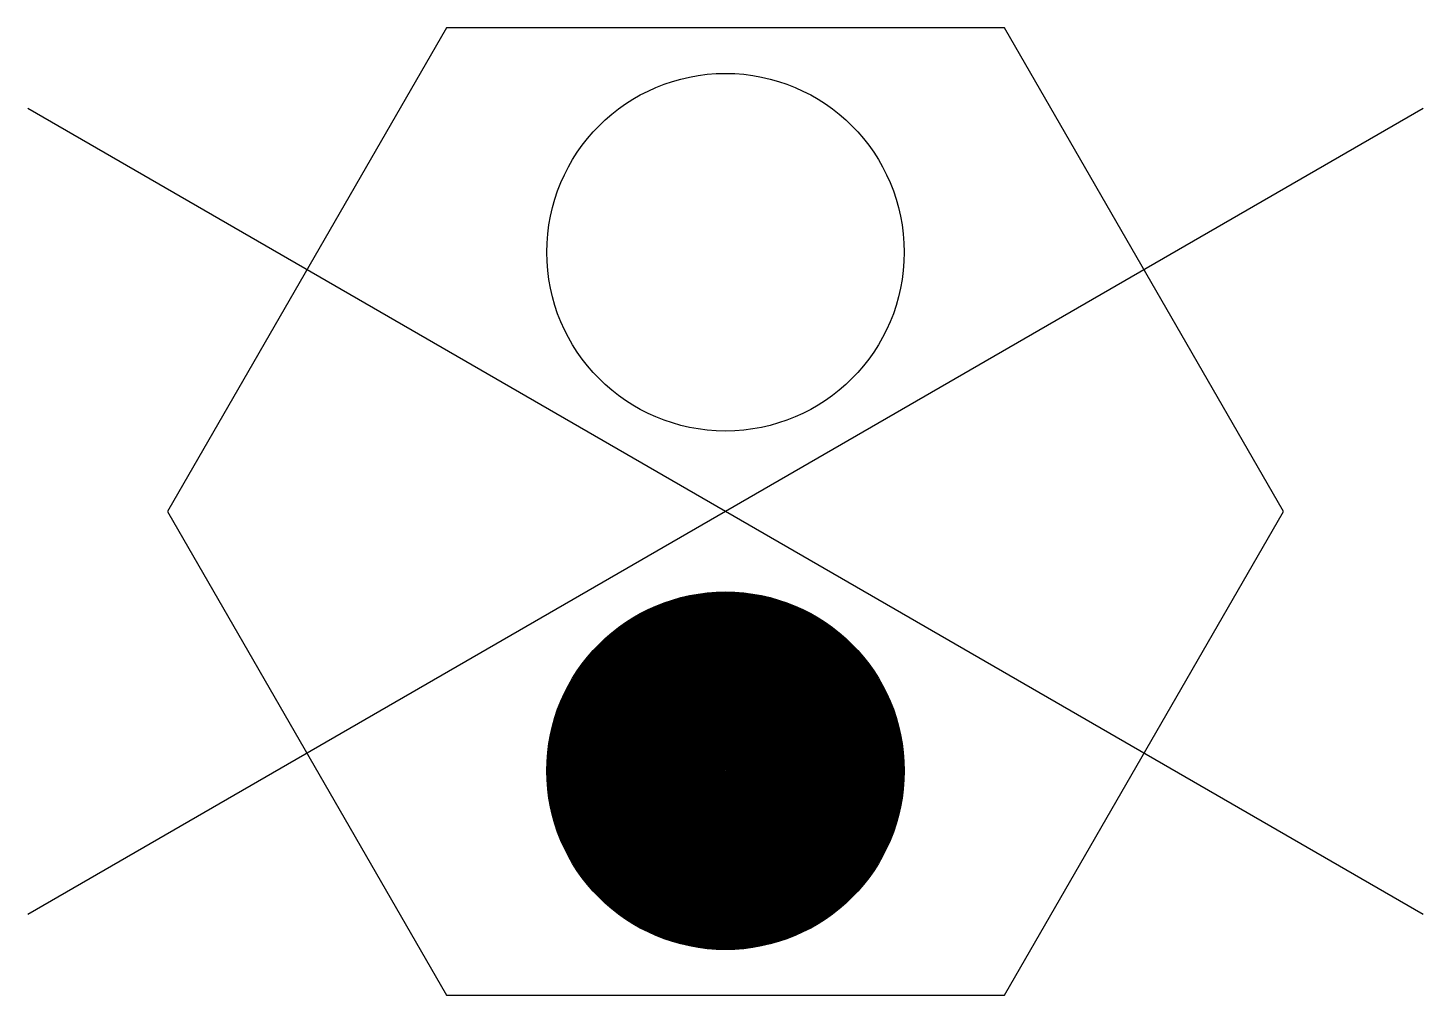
# Model space of a CAD drawing. Header units: feet. Extents: x -0.72 to 0.72, y -0.5 to 0.5.
import ezdxf

# ---------------------------------------------------------------- set-up
doc = ezdxf.new("R2010")
doc.units = ezdxf.units.FT
doc.header["$MEASUREMENT"] = 0

msp = doc.modelspace()

# ---------------------------------------------------------------- linework, layer by layer
for p, q in [((0.7217, 0.4167, 1.0001), (-0.7217, -0.4167, 1.0001)), ((0.7217, -0.4167, 1.0001), (-0.7217, 0.4167, 1.0001))]:
    msp.add_line(p, q)
at = {"const_width": 0.1849}
msp.add_lwpolyline([(-0.0924, -0.2681, 1), (0.0924, -0.2681, 1)], format="xyb", close=True, dxfattribs=at)
for centre, radius in [((0, 0.2681, 1.0001), 0.1849), ((0, -0.2681, 1.0001), 0.1849), ((0, -0.2681, 1.0001), 0.1349), ((0, -0.2681, 1.0001), 0.0849), ((0, -0.2681, 1.0001), 0.0349)]:
    msp.add_circle(centre, radius)
at = {"invisible_edges": 8}
for points in [[(0.5774, 0, 1), (0.2887, 0.5, 1), (-0.2887, 0.5, 1), (-0.5774, 0, 1)], [(-0.5774, 0, 1), (-0.2887, -0.5, 1), (0.2887, -0.5, 1), (0.5774, 0, 1)]]:
    msp.add_3dface(points, dxfattribs=at)
at = {"layer": 'Defpoints'}
msp.add_point((0, 0), dxfattribs=at)

doc.saveas('drawing.dxf')
